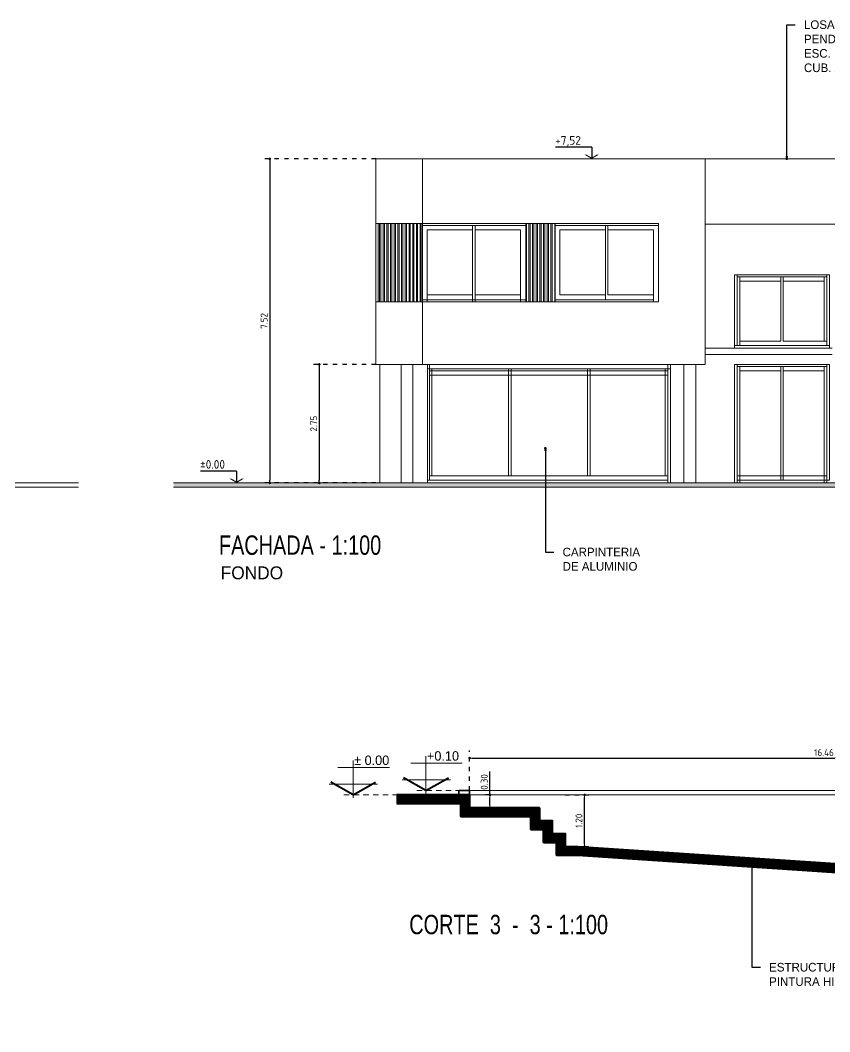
# Model space of a CAD drawing. Extents: x 233 to 569, y -241 to -74.
# Drawn here: x 384.92 to 403.71, y -157.15 to -133.67 of the extents above; entities that cross this region are included whole.
import ezdxf
from ezdxf import colors
from ezdxf.entities.mleader import LeaderData, LeaderLine
from ezdxf.enums import TextEntityAlignment as Align
from ezdxf.math import Vec2, Vec3

# ---------------------------------------------------------------- set-up
doc = ezdxf.new("R2010")
doc.units = 0
doc.header["$MEASUREMENT"] = 0
doc.linetypes.add('DOT2', pattern=[0.125, 0, -0.125])
doc.linetypes.add('HIDDEN2', pattern=[0.1875, 0.125, -0.0625])
doc.layers.get('0').update_dxf_attribs({"linetype": 'CONTINUOUS', "lineweight": 50})
doc.layers.get('DEFPOINTS').update_dxf_attribs({"linetype": 'CONTINUOUS'})
doc.layers.add('240 - NIVELES', color=1, linetype='CONTINUOUS')
doc.layers.add('DS_ST_quote 1_50', color=7, linetype='CONTINUOUS')
for name, color, linetype, lineweight in [('AUXILIAR', 8, 'CONTINUOUS', 9), ('COTAS', 1, 'CONTINUOUS', 9), ('GRAFISMOS', 8, 'CONTINUOUS', 13), ('LETRAS', 3, 'CONTINUOUS', 35), ('TECHOS', 3, 'CONTINUOUS', 40), ('TEXTOGREEN', 3, 'CONTINUOUS', 40)]:
    doc.layers.add(name, color=color, linetype=linetype, lineweight=lineweight)
doc.styles.add('ARIAL', font='')
doc.styles.add('DIN', font='bahnschrift.ttf')
doc.styles.get("Standard").update_dxf_attribs({"font": 'bahnschrift.ttf'})
doc.styles.add('SWISS LT CN', font='bahnschrift.ttf')
doc.styles.add('TEMPUS', font='GILC____.TTF')
doc.styles.add('TEXTO', font='ROMANS.SHX')
doc.styles.get('ARIAL').set_extended_font_data('DIN')
doc.dimstyles.new('PLANTA', dxfattribs={"dimscale": 0, "dimtxt": 0.16, "dimasz": 0.06, "dimexe": 0.18, "dimexo": 0, "dimgap": 0.05, "dimtad": 1, "dimzin": 0, "dimdsep": 46, "dimtxsty": 'ARIAL', "dimblk1": 'DOT', "dimblk2": 'DOT', "dimsah": 1, "dimcen": 0.09, "dimclrd": 1, "dimclre": 1, "dimclrt": 3, "dimadec": 0, "dimazin": 0, "dimtfac": 1, "dimtofl": 0, "dimtmove": 0, "dimatfit": 3, "dimldrblk": 'DOT', "dimfxl": 0.18, "dimtolj": 1, "dimtzin": 0, "dimarcsym": 0})

# ---------------------------------------------------------------- blocks, each defined once
blk = doc.blocks.new('NIVCOR20')
at = {"layer": '240 - NIVELES'}
for q in [(0.2103, 0.0681), (0, 0)]:
    blk.add_line((0, 0.0681), q, dxfattribs=at)
for points in [[(-0.0438, 0.0253), (-0.0312, 0.0253), (0, 0), (0, 0.0072)], [(0.0438, 0.0253), (0.0312, 0.0253), (0, 0), (0, 0.0072)]]:
    blk.add_solid(points, dxfattribs=at)
at = {"layer": '240 - NIVELES', "style": 'TEXTO'}
blk.add_attdef('NIVEL', text='', height=0.05, dxfattribs=at).set_placement((0.6035, 0.0824), align=Align.RIGHT)
blk = doc.blocks.new('_DOT')
at = {"color": 0, "linetype": 'ByBlock'}
blk.add_line((-0.5, 0), (-1, 0), dxfattribs=at)
at = {"color": 0, "linetype": 'ByBlock', "const_width": 0.5}
blk.add_lwpolyline([(-0.25, 0, 1), (0.25, 0, 1)], format="xyb", close=True, dxfattribs=at)
blk = doc.blocks.new('*D364')
at = {"layer": 'DEFPOINTS', "color": 0, "transparency": 16777216}
for p in [(393.173, -136.889), (390.709, -144.409), (393.173, -144.409)]:
    blk.add_point(p, dxfattribs=at)
at = {"layer": 'DS_ST_quote 1_50', "color": 1, "linetype": 'DOT2', "lineweight": -2, "transparency": 16777216}
for p, q in [((393.173, -136.889), (390.529, -136.889)), ((393.173, -144.409), (390.529, -144.409))]:
    blk.add_line(p, q, dxfattribs=at)
at = {"layer": 'DS_ST_quote 1_50', "color": 1, "lineweight": -2, "transparency": 16777216}
blk.add_line((390.709, -136.949), (390.709, -144.349), dxfattribs=at)
at = {"layer": 'DS_ST_quote 1_50', "color": 1, "lineweight": -2, "transparency": 16777216, "xscale": 0.06, "yscale": 0.06, "zscale": 0.06}
for p, rotation in [((390.709, -136.889), 90), ((390.709, -144.409), 270)]:
    blk.add_blockref('_DOT', p, dxfattribs=dict(at, rotation=rotation))
at = {"layer": 'DS_ST_quote 1_50', "color": 3, "transparency": 16777216, "insert": (390.577, -140.649), "char_height": 0.16, "attachment_point": 5, "rotation": 90, "style": 'ARIAL'}
blk.add_mtext('\\A1;7.52', dxfattribs=at)
blk = doc.blocks.new('*D365')
at = {"layer": 'DEFPOINTS', "color": 0, "transparency": 16777216}
for p in [(393.173, -141.659), (391.859, -144.409), (393.173, -144.409)]:
    blk.add_point(p, dxfattribs=at)
at = {"layer": 'DS_ST_quote 1_50', "color": 1, "linetype": 'DOT2', "lineweight": -2, "transparency": 16777216}
for p, q in [((393.173, -141.659), (391.679, -141.659)), ((393.173, -144.409), (391.679, -144.409))]:
    blk.add_line(p, q, dxfattribs=at)
at = {"layer": 'DS_ST_quote 1_50', "color": 1, "lineweight": -2, "transparency": 16777216}
blk.add_line((391.859, -141.719), (391.859, -144.349), dxfattribs=at)
at = {"layer": 'DS_ST_quote 1_50', "color": 1, "lineweight": -2, "transparency": 16777216, "xscale": 0.06, "yscale": 0.06, "zscale": 0.06}
for p, rotation in [((391.859, -141.659), 90), ((391.859, -144.409), 270)]:
    blk.add_blockref('_DOT', p, dxfattribs=dict(at, rotation=rotation))
at = {"layer": 'DS_ST_quote 1_50', "color": 3, "transparency": 16777216, "insert": (391.728, -143.034), "char_height": 0.16, "attachment_point": 5, "rotation": 90, "style": 'ARIAL'}
blk.add_mtext('\\A1;2.75', dxfattribs=at)
blk = doc.blocks.new('*D431')
at = {"layer": 'COTAS', "color": 1, "lineweight": -2, "transparency": 16777216}
for p, q in [((395.821, -151.651), (395.821, -151.108)), ((395.821, -151.891), (395.821, -151.711))]:
    blk.add_line(p, q, dxfattribs=at)
at = {"layer": 'COTAS', "color": 1, "linetype": 'DOT2', "lineweight": -2, "transparency": 16777216}
for p, q in [((395.821, -151.651), (395.641, -151.651)), ((395.821, -151.951), (395.641, -151.951))]:
    blk.add_line(p, q, dxfattribs=at)
at = {"layer": 'DEFPOINTS', "color": 0, "transparency": 16777216}
for p in [(395.821, -151.651), (395.821, -151.651), (395.821, -151.951)]:
    blk.add_point(p, dxfattribs=at)
at = {"layer": 'COTAS', "color": 1, "lineweight": -2, "transparency": 16777216, "xscale": 0.06, "yscale": 0.06, "zscale": 0.06}
for p, rotation in [((395.821, -151.651), 90), ((395.821, -151.951), 270)]:
    blk.add_blockref('_DOT', p, dxfattribs=dict(at, rotation=rotation))
at = {"layer": 'COTAS', "color": 3, "transparency": 16777216, "insert": (395.689, -151.35), "char_height": 0.16, "attachment_point": 5, "rotation": 90, "style": 'ARIAL'}
blk.add_mtext('\\A1;0.30', dxfattribs=at)
blk = doc.blocks.new('*D432')
at = {"layer": 'COTAS', "color": 1, "linetype": 'DOT2', "lineweight": -2, "transparency": 16777216}
for p, q in [((397.568, -151.651), (398.198, -151.651)), ((397.568, -152.851), (398.198, -152.851))]:
    blk.add_line(p, q, dxfattribs=at)
at = {"layer": 'COTAS', "color": 1, "lineweight": -2, "transparency": 16777216}
blk.add_line((398.018, -152.791), (398.018, -151.711), dxfattribs=at)
at = {"layer": 'DEFPOINTS', "color": 0, "transparency": 16777216}
for p in [(397.568, -151.651), (398.018, -151.651), (397.568, -152.851)]:
    blk.add_point(p, dxfattribs=at)
at = {"layer": 'COTAS', "color": 1, "lineweight": -2, "transparency": 16777216, "xscale": 0.06, "yscale": 0.06, "zscale": 0.06}
for p, rotation in [((398.018, -151.651), 90), ((398.018, -152.851), 270)]:
    blk.add_blockref('_DOT', p, dxfattribs=dict(at, rotation=rotation))
at = {"layer": 'COTAS', "color": 3, "transparency": 16777216, "insert": (397.887, -152.251), "char_height": 0.16, "attachment_point": 5, "rotation": 90, "style": 'ARIAL'}
blk.add_mtext('\\A1;1.20', dxfattribs=at)
blk = doc.blocks.new('*D433')
at = {"layer": 'COTAS', "color": 1, "linetype": 'DOT2', "lineweight": -2, "transparency": 16777216}
for p, q in [((395.348, -151.551), (395.348, -150.616)), ((411.805, -151.551), (411.805, -150.616))]:
    blk.add_line(p, q, dxfattribs=at)
at = {"layer": 'COTAS', "color": 1, "lineweight": -2, "transparency": 16777216}
blk.add_line((395.408, -150.796), (411.745, -150.796), dxfattribs=at)
at = {"layer": 'DEFPOINTS', "color": 0, "transparency": 16777216}
for p in [(411.805, -150.796), (395.348, -151.551), (411.805, -151.551)]:
    blk.add_point(p, dxfattribs=at)
at = {"layer": 'COTAS', "color": 1, "lineweight": -2, "transparency": 16777216, "xscale": 0.06, "yscale": 0.06, "zscale": 0.06, "rotation": 180}
blk.add_blockref('_DOT', (395.348, -150.796), dxfattribs=at)
at = {"layer": 'COTAS', "color": 1, "lineweight": -2, "transparency": 16777216, "xscale": 0.06, "yscale": 0.06, "zscale": 0.06}
blk.add_blockref('_DOT', (411.805, -150.796), dxfattribs=at)
at = {"layer": 'COTAS', "color": 3, "transparency": 16777216, "insert": (403.577, -150.666), "char_height": 0.16, "attachment_point": 5, "style": 'ARIAL'}
blk.add_mtext('\\A1;16.46', dxfattribs=at)

msp = doc.modelspace()

# ---------------------------------------------------------------- hatches: boundary and pattern name
at = {"layer": 'COTAS'}
h = msp.add_hatch(dxfattribs=at)
h.set_pattern_fill('_USER', color=256, scale=0.02, angle=45, pattern_type=0)
h.set_pattern_definition([(45, (0, 0), (-0.0141421356, 0.0141421356), [])])
h.paths.add_polyline_path([(397.8684, -152.8514), (397.5684, -152.8514), (397.5684, -152.5514), (397.2684, -152.5514), (397.2684, -152.2514), (396.9684, -152.2514), (396.9684, -151.9514), (395.3484, -151.9514), (395.3484, -151.6514), (393.6569, -151.6514), (393.6569, -151.8514), (395.1484, -151.8514), (395.1484, -152.1514), (396.7684, -152.1514), (396.7684, -152.4514), (397.0684, -152.4514), (397.0684, -152.7514), (397.3684, -152.7514), (397.3684, -153.0514), (397.8617, -153.0514), (406.8887, -153.6514), (411.5649, -153.6514), (412.0054, -153.2109), (412.0054, -151.8514), (412.9447, -151.8514), (412.9447, -151.6514), (411.8054, -151.6514), (411.8054, -153.1281), (411.482, -153.4514), (406.8953, -153.4514)])
at = {"layer": 'GRAFISMOS', "linetype": 'Continuous', "lineweight": 15}
h = msp.add_hatch(dxfattribs=at)
h.set_pattern_fill('ANSI32', color=256, scale=0.009, angle=225)
h.set_pattern_definition([(270, (419.08823, -248.05441), (0.085725, -1e-17), []), (270, (419.059656, -248.08299), (0.085725, -1e-17), [])])
h.paths.add_polyline_path([(394.2527, -140.21), (394.2527, -138.3875), (393.2298, -138.3873), (393.2298, -140.207)])
h = msp.add_hatch(dxfattribs=at)
h.set_pattern_fill('ANSI32', color=256, scale=0.009, angle=225)
h.set_pattern_definition([(270, (413.89807, -248.05441), (0.085725, -1e-17), []), (270, (413.8695, -248.08299), (0.085725, -1e-17), [])])
h.paths.add_polyline_path([(397.3358, -140.2095), (397.3358, -138.388), (396.6527, -138.3895), (396.6527, -140.208)])

# ---------------------------------------------------------------- linework, layer by layer
at = {"linetype": 'Continuous', "lineweight": 15}
for p, q in [((393.1727, -141.6588), (393.1727, -136.8888)), ((400.8158, -136.8888), (393.1727, -136.8888)), ((394.2527, -141.6588), (394.2527, -136.8888)), ((400.8158, -141.6588), (400.8158, -136.8888)), ((404.6069, -136.8888), (400.8158, -136.8888)), ((393.1727, -138.3888), (399.7358, -138.3888)), ((393.2298, -138.3888), (393.2298, -140.2088)), ((396.9066, -138.3888), (393.938, -138.3888)), ((394.2527, -138.3888), (394.2527, -140.2088)), ((396.6527, -138.4384), (394.2527, -138.4384)), ((395.418, -138.4384), (395.418, -140.2088)), ((395.4775, -138.4384), (395.4775, -140.2088)), ((396.6527, -138.3888), (396.6527, -140.2088)), ((397.3358, -138.3888), (397.3358, -140.2088)), ((399.7358, -138.4384), (397.3358, -138.4384)), ((398.5011, -138.4384), (398.5011, -140.1591)), ((398.5606, -138.4384), (398.5606, -140.0441)), ((399.7358, -138.3888), (399.7358, -140.2088)), ((404.6063, -138.4024), (400.8158, -138.4024)), ((395.418, -138.5376), (394.3631, -138.5376)), ((394.3631, -138.5376), (394.3631, -140.2089)), ((396.5336, -138.5376), (395.4775, -138.5376)), ((396.5336, -138.5376), (396.5336, -140.2089)), ((398.5011, -138.5376), (397.4462, -138.5376)), ((397.4462, -138.5376), (397.4462, -140.0441)), ((399.6167, -138.5376), (398.5606, -138.5376)), ((399.6167, -138.5376), (399.6167, -140.2089)), ((401.5022, -139.5797), (403.7022, -139.5797)), ((401.5022, -139.5797), (401.5022, -141.2826)), ((401.5617, -141.2139), (401.5617, -139.5797)), ((403.6426, -139.6293), (401.5617, -139.6293)), ((401.6213, -141.2139), (401.6213, -139.6293)), ((402.5724, -139.6293), (402.5724, -141.118)), ((402.6319, -141.118), (402.6319, -139.6293)), ((403.5831, -139.6293), (403.5831, -141.118)), ((403.6426, -139.5797), (403.6426, -141.2172)), ((403.7022, -141.2826), (403.7022, -139.5797)), ((402.5724, -139.7286), (401.6213, -139.7286)), ((403.5831, -139.7286), (402.6319, -139.7286)), ((394.3631, -140.0441), (395.418, -140.0441)), ((395.4775, -140.0441), (396.5336, -140.0441)), ((397.4462, -140.0441), (398.5011, -140.0441)), ((398.5606, -140.0441), (399.6167, -140.0441)), ((393.1727, -140.2088), (399.7358, -140.2088)), ((394.2527, -140.1591), (396.6527, -140.1591)), ((397.3358, -140.1591), (399.6167, -140.1591)), ((397.4462, -140.2088), (397.4462, -140.2089)), ((403.7692, -141.2826), (400.8158, -141.2826)), ((403.7022, -141.2172), (401.5022, -141.2172)), ((402.5724, -141.118), (401.6213, -141.118)), ((403.6426, -141.118), (402.6319, -141.118)), ((400.8158, -141.4315), (403.7692, -141.4315)), ((400.8158, -141.6588), (393.1726, -141.6586)), ((393.2626, -141.6586), (393.2626, -144.4088)), ((393.7568, -141.6586), (393.7568, -144.4088)), ((394.0347, -141.6586), (394.0347, -144.4088)), ((394.3726, -141.6586), (394.3726, -144.4088)), ((394.3726, -141.758), (400.0121, -141.758)), ((394.4148, -141.6586), (394.4148, -144.3433)), ((394.4751, -144.2441), (394.4751, -141.7788)), ((396.2515, -141.7788), (396.2515, -144.2441)), ((396.3111, -144.2441), (396.3111, -141.7788)), ((398.0901, -141.7788), (398.0901, -144.2441)), ((398.1496, -144.2441), (398.1496, -141.7788)), ((399.893, -141.7788), (399.893, -144.2441)), ((399.9526, -141.6587), (399.9526, -144.4088)), ((400.0122, -141.6587), (400.0121, -144.3433)), ((400.3208, -141.6588), (400.3208, -144.4088)), ((400.5986, -141.6588), (400.5986, -144.4088)), ((401.5022, -141.6588), (403.7022, -141.6588)), ((401.5022, -141.6588), (401.5022, -144.4088)), ((401.5617, -144.4088), (401.5617, -141.6588)), ((403.6426, -141.7084), (401.5617, -141.7084)), ((401.6213, -144.4088), (401.6213, -141.7084)), ((402.5724, -141.7084), (402.5724, -144.3433)), ((402.6319, -144.3433), (402.6319, -141.7084)), ((403.5831, -141.7084), (403.5831, -144.4088)), ((403.6426, -141.6588), (403.6426, -144.4088)), ((403.7022, -144.3433), (403.7022, -141.6588)), ((399.9526, -141.8076), (394.4148, -141.8076)), ((399.9526, -141.9069), (394.4148, -141.9069)), ((402.5724, -141.8076), (401.6213, -141.8076)), ((403.5831, -141.8076), (402.6319, -141.8076)), ((394.3726, -144.3433), (399.9526, -144.3433)), ((394.4148, -144.2441), (399.9526, -144.2441)), ((400.0121, -144.3433), (400.0121, -144.4088)), ((403.6426, -144.2441), (401.5617, -144.2441)), ((401.5617, -144.3433), (403.7022, -144.3433)), ((356.1381, -144.4088), (386.2717, -144.4088)), ((356.1381, -144.5088), (386.2717, -144.5088)), ((418.2768, -144.4088), (388.4775, -144.4088)), ((418.2768, -144.5088), (388.4775, -144.5088))]:
    msp.add_line(p, q, dxfattribs=at)
for points in [[(393.6569, -151.6514), (395.3484, -151.6514), (395.3484, -151.9514), (396.9684, -151.9514), (396.9684, -152.2514), (397.2684, -152.2514), (397.2684, -152.5514), (397.5684, -152.5514), (397.5684, -152.8514), (397.8684, -152.8514), (406.8953, -153.4514), (411.482, -153.4514), (411.8054, -153.1281), (411.8054, -151.6514), (412.9447, -151.6514)], [(393.6569, -151.8514), (395.1484, -151.8514), (395.1484, -152.1514), (396.7684, -152.1514), (396.7684, -152.4514), (397.0684, -152.4514), (397.0684, -152.7514), (397.3684, -152.7514), (397.3684, -153.0514), (397.8617, -153.0514), (406.8887, -153.6514), (411.5649, -153.6514), (412.0054, -153.2109), (412.0054, -151.8514), (412.9447, -151.8514)]]:
    msp.add_lwpolyline(points)
msp.add_solid([(388.4775, -144.4088), (388.4775, -144.5088), (418.2768, -144.4088), (418.2768, -144.5088)])
at = {"layer": 'AUXILIAR'}
for p, q in [((392.0924, -151.3982), (393.2127, -151.3982)), ((393.7839, -151.2982), (394.9041, -151.2982))]:
    msp.add_line(p, q, dxfattribs=at)
at = {"layer": 'AUXILIAR', "linetype": 'HIDDEN2'}
for p, q in [((392.4315, -151.6514), (393.8959, -151.6514)), ((394.1229, -151.5514), (395.5874, -151.5514))]:
    msp.add_line(p, q, dxfattribs=at)
at = {"layer": 'COTAS'}
for p, q in [((392.6447, -151.7148), (392.6447, -150.8542)), ((395.1795, -150.9131), (393.9837, -150.9131)), ((394.3361, -151.6148), (394.3361, -150.7542)), ((393.4881, -151.0131), (392.2923, -151.0131)), ((393.6569, -151.6514), (393.6569, -151.8514)), ((395.3484, -151.5514), (411.8054, -151.5514)), ((395.3484, -151.6514), (411.8054, -151.6514))]:
    msp.add_line(p, q, dxfattribs=at)
at = {"layer": 'LETRAS'}
for p, q in [((395.3484, -151.5514), (395.0984, -151.5514)), ((395.0984, -151.5514), (395.0984, -151.6514)), ((395.3484, -151.6514), (395.3484, -151.5514))]:
    msp.add_line(p, q, dxfattribs=at)
at = {"layer": 'TECHOS'}
for p, q in [((392.6447, -151.6514), (392.1251, -151.3514)), ((392.6447, -151.6514), (393.1643, -151.3514)), ((394.3361, -151.5514), (393.8165, -151.2514)), ((394.3361, -151.5514), (394.8557, -151.2514))]:
    msp.add_line(p, q, dxfattribs=at)

# ---------------------------------------------------------------- block references
at = {"layer": '240 - NIVELES'}
ref = msp.add_blockref('NIVCOR20', (398.1836, -136.8888), dxfattribs=dict(at, xscale=-4, yscale=4, zscale=4))
ref.add_attrib('NIVEL', '+7,52', (397.3353, -136.5593), dxfattribs={"linetype": 'Continuous', "height": 0.2, "style": 'ARIAL'})
ref = msp.add_blockref('NIVCOR20', (389.9401, -144.4088), dxfattribs=dict(at, xscale=-4, yscale=4, zscale=4))
ref.add_attrib('NIVEL', '±0.00', (389.0918, -144.0793), dxfattribs={"linetype": 'Continuous', "height": 0.2, "style": 'ARIAL'})

# ---------------------------------------------------------------- texts
at = {"style": 'TEMPUS'}
for s, p in [('FACHADA - 1:100', (389.5299, -146.0781)), ('CORTE  3  -  3 - 1:100', (393.9485, -154.8833))]:
    msp.add_text(s, height=0.45, dxfattribs=at).set_placement(p)
at = {"layer": 'COTAS'}
msp.add_text('FONDO', height=0.3, dxfattribs=at).set_placement((389.5705, -146.6465))
at = {"layer": 'TEXTOGREEN', "style": 'SWISS LT CN'}
for s, p in [('+0.10', (394.3593, -150.856)), ('± 0.00', (392.6678, -150.956))]:
    msp.add_text(s, height=0.22, dxfattribs=at).set_placement(p)

# ---------------------------------------------------------------- dimensions: what is measured, and where the dimension line sits
at = {"layer": 'COTAS'}
for p1, p2, distance, picture, middle in [((395.3484, -151.5514), (411.8054, -151.5514), 0.7551, '*D433', (403.5769, -150.6656)), ((395.821, -151.9514), (395.821, -151.6514), 0, '*D431', (395.6895, -151.3499)), ((397.5684, -152.8514), (397.5684, -151.6514), -0.4496, '*D432', (397.8866, -152.2514))]:
    dim = msp.add_aligned_dim(p1=p1, p2=p2, distance=distance, dimstyle='PLANTA', override={"dimscale": 1}, dxfattribs=at)
    dim.commit()
    dim.dimension.update_dxf_attribs({"geometry": picture, "text_midpoint": middle})
at = {"layer": 'DS_ST_quote 1_50'}
for p1, p2, distance, picture, middle in [((393.1727, -136.8888), (393.1727, -144.4088), -2.4641, '*D364', (390.5771, -140.6488)), ((393.1726, -141.6586), (393.1726, -144.4088), -1.3132, '*D365', (391.7279, -143.0337))]:
    dim = msp.add_aligned_dim(p1=p1, p2=p2, distance=distance, dimstyle='PLANTA', override={"dimscale": 1}, dxfattribs=at)
    dim.commit()
    dim.dimension.update_dxf_attribs({"geometry": picture, "text_midpoint": middle})

# ---------------------------------------------------------------- leaders
ml = msp.add_multileader_mtext('Standard')
ml.set_content('LOSA HORM. ARMADO\\PPEND: 2 %\\PESC. POR COND.\\PCUB. ASF.', color=3, style='DIN')
ml.set_leader_properties(color=1)
ml.set_arrow_properties(name='DOT')
ml.build(insert=Vec2(0, 0))
ml.multileader.update_dxf_attribs({"dogleg_length": 0.2, "arrow_head_size": 0.06})
ctx = ml.context
ctx.base_point, ctx.char_height, ctx.arrow_head_size, ctx.landing_gap_size, ctx.plane_origin = Vec3(402.9113, -133.7755), 0.2, 0.06, 0.2, Vec3(402.7113, -136.8888)
notes = []
notes.append((ctx, [(0, (1, 1, 0), (402.7113, -133.7755), (1, 0), 0.2, [(0, [(402.7113, -136.8888)], 0, [])])]))
ctx.mtext.insert, ctx.mtext.flow_direction = Vec3(403.1113, -133.6744), 5
ml = msp.add_multileader_mtext('Standard')
ml.set_content('CARPINTERIA \\PDE ALUMINIO', color=3, style='DIN')
ml.set_leader_properties(color=1)
ml.set_arrow_properties(name='DOT')
ml.build(insert=Vec2(0, 0))
ml.multileader.update_dxf_attribs({"dogleg_length": 0.2, "arrow_head_size": 0.06})
ctx = ml.context
ctx.base_point, ctx.char_height, ctx.arrow_head_size, ctx.landing_gap_size, ctx.plane_origin = Vec3(397.3084, -146.0142), 0.2, 0.06, 0.2, Vec3(397.1084, -143.6039)
notes.append((ctx, [(0, (1, 1, 0), (397.1084, -146.0142), (1, 0), 0.2, [(0, [(397.1084, -143.6039)], 0, [])])]))
ctx.mtext.insert, ctx.mtext.flow_direction = Vec3(397.5084, -145.9132), 5
ml = msp.add_multileader_mtext('Standard')
ml.set_content('ESTRUCTURA H° A°\\PPINTURA HIDROFUGA', color=3, style='DIN')
ml.set_leader_properties(color=1)
ml.set_arrow_properties(name='DOT')
ml.build(insert=Vec2(0, 0))
ml.multileader.update_dxf_attribs({"dogleg_length": 0.2, "arrow_head_size": 0.06})
ctx = ml.context
ctx.base_point, ctx.char_height, ctx.arrow_head_size, ctx.landing_gap_size, ctx.plane_origin = Vec3(402.1034, -155.6497), 0.2, 0.06, 0.2, Vec3(401.9034, -153.2394)
notes.append((ctx, [(0, (1, 1, 0), (401.9034, -155.6497), (1, 0), 0.2, [(0, [(401.9034, -153.2394)], 0, [])])]))
ctx.mtext.insert, ctx.mtext.flow_direction = Vec3(402.3034, -155.5487), 5
for ctx, leaders in notes:
    for number, flags, end, landing, length, lines in leaders:
        leader = LeaderData()
        leader.index, (leader.has_last_leader_line, leader.has_dogleg_vector, leader.attachment_direction) = number, flags
        leader.last_leader_point, leader.dogleg_vector, leader.dogleg_length = Vec3(end), Vec3(landing), length
        for number, points, colour, breaks in lines:
            line = LeaderLine()
            line.index, line.vertices, line.color, line.breaks = number, Vec3.list(points), colors.encode_raw_color(colour), breaks
            leader.lines.append(line)
        ctx.leaders.append(leader)

doc.saveas('drawing.dxf')
